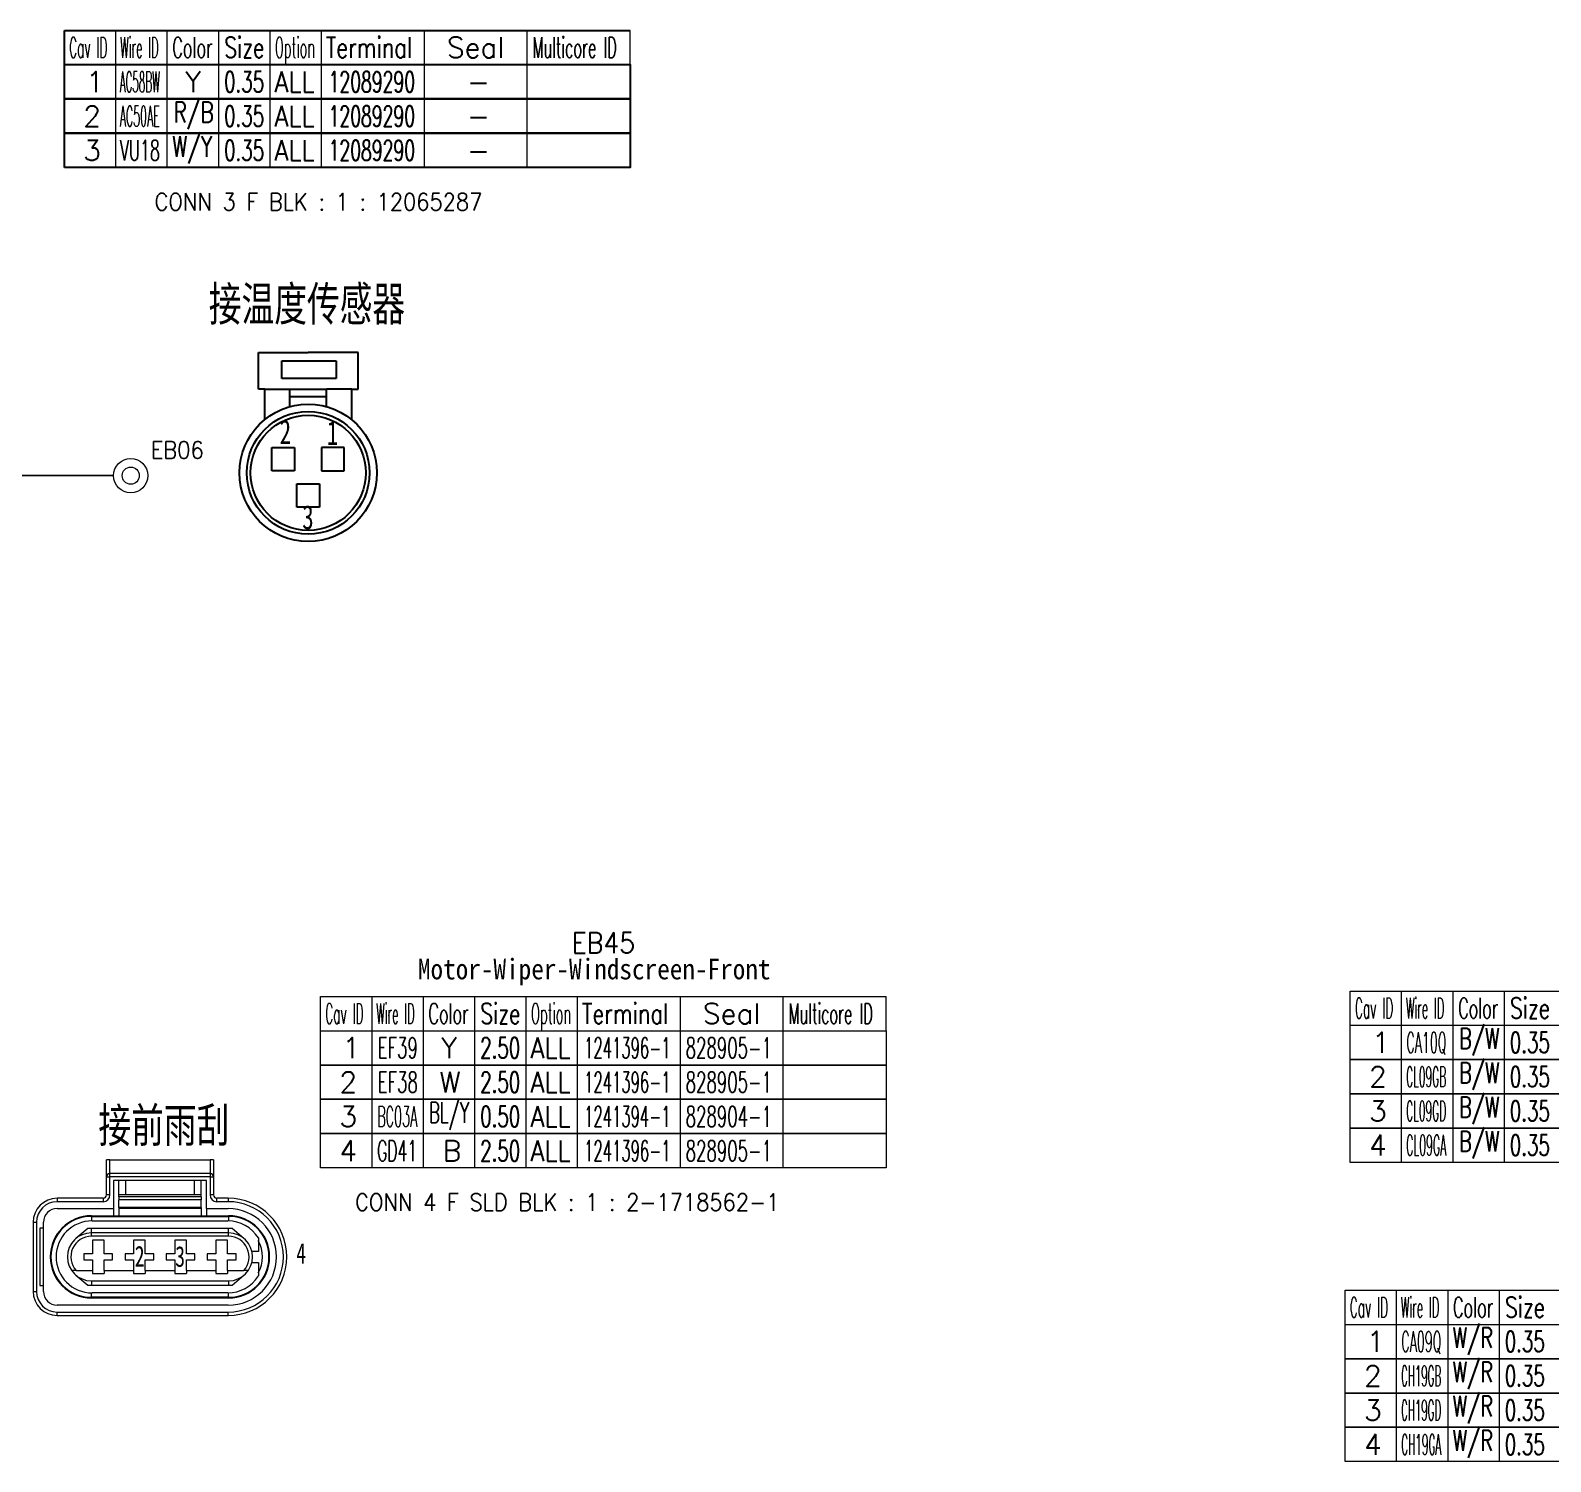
# Model space of a CAD drawing. Header units: inches. Extents: x 47316 to 59086, y 3141 to 11743.
# Drawn here: x 54647.8 to 54869.5, y 9877.3 to 10086 of the extents above; entities that cross this region are included whole.
import ezdxf

# ---------------------------------------------------------------- set-up
doc = ezdxf.new("R2010")
doc.units = ezdxf.units.IN
doc.header["$MEASUREMENT"] = 0
doc.styles.add('MtX_FangSong_GB2312', font='')
doc.styles.add('MtX_FangSong_GB2312_1', font='')
doc.styles.get("Standard").update_dxf_attribs({"font": ''})
doc.styles.add('文字3.5', font='仿宋_GB2312.ttf', dxfattribs={"width": 0.7, "height": 3.5})
doc.styles.get('MtX_FangSong_GB2312').set_extended_font_data('FangSong_GB2312')
doc.styles.get('MtX_FangSong_GB2312_1').set_extended_font_data('FangSong_GB2312', bold=True)
doc.styles.get('Standard').set_extended_font_data('SimSun')
doc.linetypes.add('_VH_FELT_TAPE', pattern='A,0.4,-0.7,["FELT",Standard,S=0.3,R=0,X=-0.5,Y=-0.15],-0.7', length=1.8)

msp = doc.modelspace()

# ---------------------------------------------------------------- linework, layer by layer
at = {"color": 0, "linetype": 'Continuous', "lineweight": -3}
for p, q in [((54652.74, 10086.02), (54735.24, 10086.02)), ((54652.74, 10081.02), (54652.74, 10086.02)), ((54652.74, 10081.02), (54735.24, 10081.02))]:
    msp.add_line(p, q, dxfattribs=at)
at = {"color": 7, "linetype": 'Continuous', "lineweight": 15}
for p, q in [((54660.24, 10081.02), (54660.24, 10086.02)), ((54667.74, 10081.02), (54667.74, 10086.02)), ((54675.24, 10081.02), (54675.24, 10086.02)), ((54682.74, 10081.02), (54682.74, 10086.02)), ((54690.24, 10081.02), (54690.24, 10086.02)), ((54705.24, 10081.02), (54705.24, 10086.02)), ((54720.24, 10081.02), (54720.24, 10086.02)), ((54735.24, 10081.02), (54735.24, 10086.02)), ((54847.79, 9940.9), (54847.79, 9945.9)), ((54855.29, 9940.9), (54855.29, 9945.9)), ((54862.79, 9940.9), (54862.79, 9945.9)), ((54697.6, 9940.1), (54697.6, 9945.1)), ((54705.1, 9940.1), (54705.1, 9945.1)), ((54712.6, 9940.1), (54712.6, 9945.1)), ((54720.1, 9940.1), (54720.1, 9945.1)), ((54727.6, 9940.1), (54727.6, 9945.1)), ((54742.6, 9940.1), (54742.6, 9945.1)), ((54757.6, 9940.1), (54757.6, 9945.1)), ((54772.6, 9940.1), (54772.6, 9945.1)), ((54847.06, 9897.26), (54847.06, 9902.26)), ((54854.56, 9897.26), (54854.56, 9902.26)), ((54862.06, 9897.26), (54862.06, 9902.26))]:
    msp.add_line(p, q, dxfattribs=at)
at = {"color": 102, "linetype": 'Continuous', "lineweight": 15}
for p, q in [((54660.24, 10076.02), (54660.24, 10081.02)), ((54667.74, 10076.02), (54667.74, 10081.02)), ((54675.24, 10076.02), (54675.24, 10081.02)), ((54682.74, 10076.02), (54682.74, 10081.02)), ((54690.24, 10076.02), (54690.24, 10081.02)), ((54705.24, 10076.02), (54705.24, 10081.02)), ((54720.24, 10076.02), (54720.24, 10081.02)), ((54660.24, 10071.02), (54660.24, 10076.02)), ((54667.74, 10071.02), (54667.74, 10076.02)), ((54675.24, 10071.02), (54675.24, 10076.02)), ((54682.74, 10071.02), (54682.74, 10076.02)), ((54690.24, 10071.02), (54690.24, 10076.02)), ((54705.24, 10071.02), (54705.24, 10076.02)), ((54720.24, 10071.02), (54720.24, 10076.02)), ((54660.24, 10066.02), (54660.24, 10071.02)), ((54667.74, 10066.02), (54667.74, 10071.02)), ((54675.24, 10066.02), (54675.24, 10071.02)), ((54682.74, 10066.02), (54682.74, 10071.02)), ((54690.24, 10066.02), (54690.24, 10071.02)), ((54705.24, 10066.02), (54705.24, 10071.02)), ((54720.24, 10066.02), (54720.24, 10071.02)), ((54697.6, 9935.1), (54697.6, 9940.1)), ((54705.1, 9935.1), (54705.1, 9940.1)), ((54712.6, 9935.1), (54712.6, 9940.1)), ((54720.1, 9935.1), (54720.1, 9940.1)), ((54727.6, 9935.1), (54727.6, 9940.1)), ((54742.6, 9935.1), (54742.6, 9940.1)), ((54757.6, 9935.1), (54757.6, 9940.1)), ((54847.79, 9935.9), (54847.79, 9940.9)), ((54855.29, 9935.9), (54855.29, 9940.9)), ((54862.79, 9935.9), (54862.79, 9940.9)), ((54697.6, 9930.1), (54697.6, 9935.1)), ((54705.1, 9930.1), (54705.1, 9935.1)), ((54712.6, 9930.1), (54712.6, 9935.1)), ((54720.1, 9930.1), (54720.1, 9935.1)), ((54727.6, 9930.1), (54727.6, 9935.1)), ((54742.6, 9930.1), (54742.6, 9935.1)), ((54757.6, 9930.1), (54757.6, 9935.1)), ((54847.79, 9930.9), (54847.79, 9935.9)), ((54855.29, 9930.9), (54855.29, 9935.9)), ((54862.79, 9930.9), (54862.79, 9935.9)), ((54697.6, 9925.1), (54697.6, 9930.1)), ((54705.1, 9925.1), (54705.1, 9930.1)), ((54712.6, 9925.1), (54712.6, 9930.1)), ((54720.1, 9925.1), (54720.1, 9930.1)), ((54727.6, 9925.1), (54727.6, 9930.1)), ((54742.6, 9925.1), (54742.6, 9930.1)), ((54757.6, 9925.1), (54757.6, 9930.1)), ((54847.79, 9925.9), (54847.79, 9930.9)), ((54855.29, 9925.9), (54855.29, 9930.9)), ((54862.79, 9925.9), (54862.79, 9930.9)), ((54847.79, 9920.9), (54847.79, 9925.9)), ((54855.29, 9920.9), (54855.29, 9925.9)), ((54862.79, 9920.9), (54862.79, 9925.9)), ((54697.6, 9920.1), (54697.6, 9925.1)), ((54705.1, 9920.1), (54705.1, 9925.1)), ((54712.6, 9920.1), (54712.6, 9925.1)), ((54720.1, 9920.1), (54720.1, 9925.1)), ((54727.6, 9920.1), (54727.6, 9925.1)), ((54742.6, 9920.1), (54742.6, 9925.1)), ((54757.6, 9920.1), (54757.6, 9925.1)), ((54847.06, 9892.26), (54847.06, 9897.26)), ((54854.56, 9892.26), (54854.56, 9897.26)), ((54862.06, 9892.26), (54862.06, 9897.26)), ((54847.06, 9887.26), (54847.06, 9892.26)), ((54854.56, 9887.26), (54854.56, 9892.26)), ((54862.06, 9887.26), (54862.06, 9892.26)), ((54847.06, 9882.26), (54847.06, 9887.26)), ((54854.56, 9882.26), (54854.56, 9887.26)), ((54862.06, 9882.26), (54862.06, 9887.26)), ((54847.06, 9877.26), (54847.06, 9882.26)), ((54854.56, 9877.26), (54854.56, 9882.26)), ((54862.06, 9877.26), (54862.06, 9882.26))]:
    msp.add_line(p, q, dxfattribs=at)
at = {"color": 0, "lineweight": -3}
for p, q in [((54681.03, 10033.68), (54681.03, 10039.04)), ((54681.03, 10039.04), (54688.29, 10039.04)), ((54695.56, 10039.04), (54688.29, 10039.04)), ((54695.56, 10033.68), (54695.56, 10039.04)), ((54684.46, 10037.84), (54692.37, 10037.84)), ((54684.46, 10035.22), (54684.46, 10037.84)), ((54692.37, 10037.84), (54692.37, 10035.22)), ((54692.37, 10035.22), (54684.46, 10035.22)), ((54681.95, 10033.68), (54681.03, 10033.68)), ((54681.95, 10029.24), (54681.95, 10033.68)), ((54681.95, 10033.68), (54690.97, 10033.68)), ((54685.62, 10031.14), (54685.62, 10033.68)), ((54685.62, 10032.6), (54690.97, 10032.6)), ((54694.64, 10033.68), (54690.97, 10033.68)), ((54690.97, 10031.14), (54690.97, 10033.68)), ((54694.64, 10029.24), (54694.64, 10033.68)), ((54694.64, 10033.68), (54695.56, 10033.68)), ((54682.99, 10025.16), (54686.28, 10025.16)), ((54682.99, 10021.76), (54682.99, 10025.16)), ((54686.28, 10025.16), (54686.28, 10021.76)), ((54693.52, 10025.16), (54690.23, 10025.16)), ((54690.23, 10025.16), (54690.23, 10021.76)), ((54693.52, 10021.76), (54693.52, 10025.16)), ((54686.28, 10021.76), (54682.99, 10021.76)), ((54690.23, 10021.76), (54693.52, 10021.76)), ((54686.65, 10019.89), (54689.94, 10019.89)), ((54686.65, 10016.49), (54686.65, 10019.89)), ((54689.94, 10019.89), (54689.94, 10016.49)), ((54689.94, 10016.49), (54686.65, 10016.49))]:
    msp.add_line(p, q, dxfattribs=at)
at = {"color": 0, "linetype": '_VH_FELT_TAPE', "lineweight": -3, "ltscale": 5}
msp.add_line((54593.95, 10021.29), (54659.91, 10021.08), dxfattribs=at)
at = {"color": 0, "linetype": 'Continuous', "lineweight": 15}
for p, q in [((54840.29, 9945.9), (54922.79, 9945.9)), ((54840.29, 9940.9), (54840.29, 9945.9)), ((54690.1, 9945.1), (54772.6, 9945.1)), ((54690.1, 9940.1), (54690.1, 9945.1)), ((54690.1, 9940.1), (54772.6, 9940.1)), ((54840.29, 9940.9), (54922.79, 9940.9)), ((54839.56, 9902.26), (54922.06, 9902.26)), ((54839.56, 9897.26), (54839.56, 9902.26)), ((54839.56, 9897.26), (54922.06, 9897.26))]:
    msp.add_line(p, q, dxfattribs=at)
at = {"color": 0, "lineweight": 15, "ltscale": 0.0625}
for p, q in [((54658.87, 9918.77), (54658.87, 9921.27)), ((54674.47, 9921.27), (54674.47, 9918.77))]:
    msp.add_line(p, q, dxfattribs=at)
at = {"color": 0, "lineweight": 15, "ltscale": 0.0125}
for p, q in [((54659.37, 9921.27), (54658.87, 9921.27)), ((54674.47, 9921.27), (54673.97, 9921.27)), ((54659.37, 9918.77), (54659.37, 9919.27)), ((54673.97, 9919.27), (54673.97, 9918.77)), ((54658.87, 9918.77), (54659.37, 9918.77)), ((54673.97, 9918.77), (54674.47, 9918.77)), ((54651.67, 9915.67), (54651.67, 9915.17)), ((54658.37, 9915.67), (54658.37, 9915.17)), ((54659.37, 9916.17), (54658.87, 9916.17)), ((54674.47, 9916.17), (54673.97, 9916.17)), ((54674.97, 9915.17), (54674.97, 9915.67)), ((54676.62, 9915.67), (54676.62, 9915.17)), ((54648.17, 9912.17), (54648.67, 9912.17)), ((54649.67, 9911.32), (54649.17, 9911.32)), ((54648.17, 9902.07), (54648.67, 9902.07)), ((54649.17, 9902.92), (54649.67, 9902.92)), ((54651.67, 9898.57), (54651.67, 9899.07)), ((54676.62, 9898.57), (54676.62, 9899.07))]:
    msp.add_line(p, q, dxfattribs=at)
at = {"color": 0, "lineweight": 15, "ltscale": 0.364999}
for p, q in [((54659.37, 9921.27), (54673.97, 9921.27)), ((54673.97, 9919.27), (54659.37, 9919.27)), ((54673.97, 9918.77), (54659.37, 9918.77))]:
    msp.add_line(p, q, dxfattribs=at)
at = {"color": 0, "lineweight": 15, "ltscale": 0.05}
for p, q in [((54659.37, 9919.27), (54659.37, 9921.27)), ((54673.97, 9921.27), (54673.97, 9919.27))]:
    msp.add_line(p, q, dxfattribs=at)
at = {"color": 0, "lineweight": 15, "ltscale": 0.065}
for p, q in [((54658.87, 9916.17), (54658.87, 9918.77)), ((54659.37, 9916.17), (54659.37, 9918.77)), ((54673.97, 9918.77), (54673.97, 9916.17)), ((54674.47, 9918.77), (54674.47, 9916.17))]:
    msp.add_line(p, q, dxfattribs=at)
at = {"color": 0, "lineweight": 15, "ltscale": 0.1025}
for p, q in [((54659.87, 9918.27), (54659.87, 9914.17)), ((54673.47, 9914.17), (54673.47, 9918.27))]:
    msp.add_line(p, q, dxfattribs=at)
at = {"color": 0, "lineweight": 15, "ltscale": 0.339999}
msp.add_line((54673.47, 9918.27), (54659.87, 9918.27), dxfattribs=at)
at = {"color": 0, "lineweight": 15, "ltscale": 0.052501}
for p, q in [((54660.67, 9916.17), (54660.67, 9918.27)), ((54661.67, 9916.17), (54661.67, 9918.27)), ((54671.67, 9918.27), (54671.67, 9916.17)), ((54672.67, 9916.17), (54672.67, 9918.27))]:
    msp.add_line(p, q, dxfattribs=at)
at = {"color": 0, "lineweight": 15, "ltscale": 0.1675}
for p, q in [((54658.37, 9915.67), (54651.67, 9915.67)), ((54658.37, 9915.17), (54651.67, 9915.17))]:
    msp.add_line(p, q, dxfattribs=at)
at = {"color": 0, "lineweight": 15, "ltscale": 0.0075}
for p, q in [((54660.67, 9915.87), (54660.67, 9916.17)), ((54672.67, 9915.87), (54672.67, 9916.17))]:
    msp.add_line(p, q, dxfattribs=at)
at = {"color": 0, "lineweight": 15, "ltscale": 0.3}
for p, q in [((54672.67, 9916.17), (54660.67, 9916.17)), ((54672.67, 9915.87), (54660.67, 9915.87)), ((54672.67, 9915.42), (54660.67, 9915.42)), ((54672.67, 9914.32), (54660.67, 9914.32)), ((54672.67, 9914.17), (54660.67, 9914.17))]:
    msp.add_line(p, q, dxfattribs=at)
at = {"color": 0, "lineweight": 15, "ltscale": 0.011243}
for p, q in [((54660.67, 9915.87), (54660.67, 9915.42)), ((54672.67, 9915.87), (54672.67, 9915.42))]:
    msp.add_line(p, q, dxfattribs=at)
at = {"color": 0, "lineweight": 15, "ltscale": 0.027486}
for p, q in [((54660.67, 9914.32), (54660.67, 9915.42)), ((54672.67, 9914.32), (54672.67, 9915.42))]:
    msp.add_line(p, q, dxfattribs=at)
at = {"color": 0, "lineweight": 15, "ltscale": 0.041251}
for p, q in [((54676.62, 9915.67), (54674.97, 9915.67)), ((54676.62, 9915.17), (54674.97, 9915.17))]:
    msp.add_line(p, q, dxfattribs=at)
at = {"color": 0, "lineweight": 15, "ltscale": 0.205}
msp.add_line((54651.67, 9914.17), (54659.87, 9914.17), dxfattribs=at)
at = {"color": 0, "lineweight": 15}
for p, q in [((54656.67, 9913.12), (54676.67, 9913.12)), ((54656.67, 9913.02), (54676.67, 9913.02)), ((54676.67, 9911.27), (54656.67, 9911.27)), ((54676.67, 9910.62), (54656.67, 9910.62)), ((54676.67, 9910.12), (54656.67, 9910.12)), ((54656.67, 9903.62), (54676.67, 9903.62)), ((54656.67, 9902.97), (54676.67, 9902.97)), ((54676.67, 9901.22), (54656.67, 9901.22)), ((54676.62, 9900.07), (54651.67, 9900.07)), ((54651.67, 9899.07), (54676.62, 9899.07)), ((54676.67, 9901.12), (54656.67, 9901.12)), ((54651.67, 9898.57), (54676.62, 9898.57))]:
    msp.add_line(p, q, dxfattribs=at)
at = {"color": 0, "lineweight": 15, "ltscale": 0.0025}
for p, q in [((54656.67, 9913.12), (54656.67, 9913.02)), ((54676.67, 9913.12), (54676.67, 9913.02)), ((54656.67, 9901.12), (54656.67, 9901.22)), ((54676.67, 9901.12), (54676.67, 9901.22))]:
    msp.add_line(p, q, dxfattribs=at)
at = {"color": 0, "lineweight": 15, "ltscale": 0.016273}
for p, q in [((54656.67, 9913.02), (54656.67, 9912.37)), ((54676.67, 9913.02), (54676.67, 9912.37)), ((54656.67, 9901.22), (54656.67, 9901.88)), ((54676.67, 9901.22), (54676.67, 9901.88))]:
    msp.add_line(p, q, dxfattribs=at)
at = {"color": 0, "lineweight": 15, "ltscale": 0.495001}
for p, q in [((54656.77, 9912.37), (54676.57, 9912.37)), ((54676.57, 9901.87), (54656.77, 9901.87))]:
    msp.add_line(p, q, dxfattribs=at)
at = {"color": 0, "lineweight": 15, "ltscale": 0.02625}
for p, q in [((54659.87, 9914.17), (54659.87, 9913.12)), ((54660.67, 9914.17), (54660.67, 9913.12)), ((54672.67, 9914.17), (54672.67, 9913.12)), ((54673.47, 9914.17), (54673.47, 9913.12))]:
    msp.add_line(p, q, dxfattribs=at)
at = {"color": 0, "lineweight": 15, "ltscale": 0.00377}
for p, q in [((54660.67, 9914.32), (54660.67, 9914.17)), ((54672.67, 9914.32), (54672.67, 9914.17))]:
    msp.add_line(p, q, dxfattribs=at)
at = {"color": 0, "lineweight": 15, "ltscale": 0.078751}
msp.add_line((54673.47, 9914.17), (54676.62, 9914.17), dxfattribs=at)
at = {"color": 0, "lineweight": 15, "ltscale": 0.252499}
for p, q in [((54648.17, 9912.17), (54648.17, 9902.07)), ((54648.67, 9912.17), (54648.67, 9902.07))]:
    msp.add_line(p, q, dxfattribs=at)
at = {"color": 0, "lineweight": 15, "ltscale": 0.210001}
for p, q in [((54649.17, 9911.32), (54649.17, 9902.92)), ((54649.67, 9902.92), (54649.67, 9911.32))]:
    msp.add_line(p, q, dxfattribs=at)
at = {"color": 0, "lineweight": 15, "ltscale": 0.021249}
for p, q in [((54649.67, 9911.32), (54649.67, 9912.17)), ((54655.57, 9907.55), (54655.57, 9906.7)), ((54659.77, 9906.7), (54659.77, 9907.55)), ((54661.57, 9907.55), (54661.57, 9906.7)), ((54665.77, 9906.7), (54665.77, 9907.55)), ((54667.57, 9907.55), (54667.57, 9906.7)), ((54671.77, 9906.7), (54671.77, 9907.55)), ((54673.57, 9907.55), (54673.57, 9906.7)), ((54677.77, 9906.7), (54677.77, 9907.55)), ((54649.67, 9902.07), (54649.67, 9902.92))]:
    msp.add_line(p, q, dxfattribs=at)
at = {"color": 0, "lineweight": 15, "ltscale": 0.055747}
for p, q in [((54656.13, 9911.24), (54654.42, 9909.81)), ((54654.42, 9904.44), (54656.13, 9903.01)), ((54677.21, 9903.01), (54678.92, 9904.44))]:
    msp.add_line(p, q, dxfattribs=at)
at = {"color": 0, "lineweight": 15, "ltscale": 0.01625}
for p, q in [((54656.67, 9910.62), (54656.67, 9911.27)), ((54676.67, 9910.62), (54676.67, 9911.27)), ((54656.67, 9903.62), (54656.67, 9902.97)), ((54676.67, 9903.62), (54676.67, 9902.97))]:
    msp.add_line(p, q, dxfattribs=at)
at = {"color": 0, "lineweight": 15, "ltscale": 0.012501}
msp.add_line((54656.67, 9910.12), (54656.67, 9910.62), dxfattribs=at)
at = {"color": 0, "lineweight": 15, "ltscale": 0.012499}
msp.add_line((54676.67, 9910.12), (54676.67, 9910.62), dxfattribs=at)
at = {"color": 0, "lineweight": 15, "ltscale": 0.05556}
msp.add_line((54678.91, 9909.81), (54677.21, 9911.24), dxfattribs=at)
at = {"color": 0, "lineweight": 15, "ltscale": 0.050626}
for p, q in [((54656.82, 9909.57), (54656.82, 9907.55)), ((54658.52, 9907.55), (54658.52, 9909.57)), ((54662.82, 9909.57), (54662.82, 9907.55)), ((54664.52, 9907.55), (54664.52, 9909.57)), ((54668.82, 9909.57), (54668.82, 9907.55)), ((54670.52, 9907.55), (54670.52, 9909.57)), ((54674.82, 9909.57), (54674.82, 9907.55)), ((54676.52, 9907.55), (54676.52, 9909.57))]:
    msp.add_line(p, q, dxfattribs=at)
at = {"color": 0, "lineweight": 15, "ltscale": 0.042499}
for p, q in [((54658.52, 9909.57), (54656.82, 9909.57)), ((54664.52, 9909.57), (54662.82, 9909.57)), ((54670.52, 9909.57), (54668.82, 9909.57)), ((54676.52, 9909.57), (54674.82, 9909.57)), ((54656.82, 9904.67), (54658.52, 9904.67)), ((54662.82, 9904.67), (54664.52, 9904.67)), ((54668.82, 9904.67), (54670.52, 9904.67)), ((54674.82, 9904.67), (54676.52, 9904.67))]:
    msp.add_line(p, q, dxfattribs=at)
at = {"color": 0, "lineweight": 15, "ltscale": 0.023566}
for p, q in [((54681.02, 9907.92), (54680.08, 9907.92)), ((54680.08, 9906.32), (54681.02, 9906.32))]:
    msp.add_line(p, q, dxfattribs=at)
at = {"color": 0, "lineweight": 15, "ltscale": 0.049642}
for p, q in [((54681.02, 9909.91), (54681.02, 9907.92)), ((54681.02, 9906.32), (54681.02, 9904.34))]:
    msp.add_line(p, q, dxfattribs=at)
at = {"color": 0, "lineweight": 15, "ltscale": 0.03125}
for p, q in [((54656.82, 9907.55), (54655.57, 9907.55)), ((54655.57, 9906.7), (54656.82, 9906.7)), ((54659.77, 9907.55), (54658.52, 9907.55)), ((54658.52, 9906.7), (54659.77, 9906.7)), ((54662.82, 9907.55), (54661.57, 9907.55)), ((54661.57, 9906.7), (54662.82, 9906.7)), ((54665.77, 9907.55), (54664.52, 9907.55)), ((54664.52, 9906.7), (54665.77, 9906.7)), ((54668.82, 9907.55), (54667.57, 9907.55)), ((54667.57, 9906.7), (54668.82, 9906.7)), ((54671.77, 9907.55), (54670.52, 9907.55)), ((54670.52, 9906.7), (54671.77, 9906.7)), ((54674.82, 9907.55), (54673.57, 9907.55)), ((54673.57, 9906.7), (54674.82, 9906.7)), ((54677.77, 9907.55), (54676.52, 9907.55)), ((54676.52, 9906.7), (54677.77, 9906.7))]:
    msp.add_line(p, q, dxfattribs=at)
at = {"color": 0, "lineweight": 15, "ltscale": 0.039375}
for p, q in [((54656.82, 9906.7), (54656.82, 9905.12)), ((54658.52, 9905.12), (54658.52, 9906.7)), ((54662.82, 9906.7), (54662.82, 9905.12)), ((54664.52, 9905.12), (54664.52, 9906.7)), ((54668.82, 9906.7), (54668.82, 9905.12)), ((54670.52, 9905.12), (54670.52, 9906.7)), ((54674.82, 9906.7), (54674.82, 9905.12)), ((54676.52, 9905.12), (54676.52, 9906.7))]:
    msp.add_line(p, q, dxfattribs=at)
at = {"color": 0, "lineweight": 15, "ltscale": 0.015904}
for p, q in [((54654.43, 9905.12), (54653.8, 9905.12)), ((54679.54, 9905.12), (54678.9, 9905.12))]:
    msp.add_line(p, q, dxfattribs=at)
at = {"color": 0, "lineweight": 15, "ltscale": 0.059653}
for p, q in [((54654.43, 9905.12), (54656.82, 9905.12)), ((54676.52, 9905.12), (54678.9, 9905.12))]:
    msp.add_line(p, q, dxfattribs=at)
at = {"color": 0, "lineweight": 15, "ltscale": 0.01125}
for p, q in [((54656.82, 9905.12), (54656.82, 9904.67)), ((54658.52, 9905.12), (54658.52, 9904.67)), ((54662.82, 9905.12), (54662.82, 9904.67)), ((54664.52, 9905.12), (54664.52, 9904.67)), ((54668.82, 9905.12), (54668.82, 9904.67)), ((54670.52, 9905.12), (54670.52, 9904.67)), ((54674.82, 9905.12), (54674.82, 9904.67)), ((54676.52, 9905.12), (54676.52, 9904.67))]:
    msp.add_line(p, q, dxfattribs=at)
at = {"color": 0, "lineweight": 15, "ltscale": 0.107501}
for p, q in [((54658.52, 9905.12), (54662.82, 9905.12)), ((54664.52, 9905.12), (54668.82, 9905.12)), ((54670.52, 9905.12), (54674.82, 9905.12))]:
    msp.add_line(p, q, dxfattribs=at)
at = {"color": 0, "linetype": 'Continuous', "lineweight": -3}
for points in [[(54652.74, 10076.02), (54652.74, 10081.02), (54735.24, 10081.02), (54735.24, 10076.02)], [(54652.74, 10071.02), (54652.74, 10076.02), (54735.24, 10076.02), (54735.24, 10071.02)], [(54652.74, 10066.02), (54652.74, 10071.02), (54735.24, 10071.02), (54735.24, 10066.02)]]:
    msp.add_lwpolyline(points, close=True, dxfattribs=at)
at = {"color": 0, "linetype": 'Continuous', "lineweight": 15}
for points in [[(54690.1, 9935.1), (54690.1, 9940.1), (54772.6, 9940.1), (54772.6, 9935.1)], [(54840.29, 9935.9), (54840.29, 9940.9), (54922.79, 9940.9), (54922.79, 9935.9)], [(54690.1, 9930.1), (54690.1, 9935.1), (54772.6, 9935.1), (54772.6, 9930.1)], [(54840.29, 9930.9), (54840.29, 9935.9), (54922.79, 9935.9), (54922.79, 9930.9)], [(54690.1, 9925.1), (54690.1, 9930.1), (54772.6, 9930.1), (54772.6, 9925.1)], [(54840.29, 9925.9), (54840.29, 9930.9), (54922.79, 9930.9), (54922.79, 9925.9)], [(54840.29, 9920.9), (54840.29, 9925.9), (54922.79, 9925.9), (54922.79, 9920.9)], [(54690.1, 9920.1), (54690.1, 9925.1), (54772.6, 9925.1), (54772.6, 9920.1)], [(54839.56, 9892.26), (54839.56, 9897.26), (54922.06, 9897.26), (54922.06, 9892.26)], [(54839.56, 9887.26), (54839.56, 9892.26), (54922.06, 9892.26), (54922.06, 9887.26)], [(54839.56, 9882.26), (54839.56, 9887.26), (54922.06, 9887.26), (54922.06, 9882.26)], [(54839.56, 9877.26), (54839.56, 9882.26), (54922.06, 9882.26), (54922.06, 9877.26)]]:
    msp.add_lwpolyline(points, close=True, dxfattribs=at)
at = {"color": 0, "lineweight": -3}
for radius in [10.02, 8.95, 8.41]:
    msp.add_circle((54688.29, 10021.48), radius, dxfattribs=at)
at = {"color": 0, "linetype": 'Continuous', "lineweight": 15}
for radius in [2.5, 1.25]:
    msp.add_circle((54662.41, 10021.07), radius, dxfattribs=at)
at = {"color": 0, "lineweight": 15}
for centre, radius, start, end in [((54659.37, 9918.77), 0.5, 90, 180), ((54673.97, 9918.77), 0.5, 0, 90), ((54651.67, 9912.17), 3.5, 90, 180), ((54651.67, 9912.17), 3, 90, 180), ((54658.37, 9916.17), 1, 270, 360), ((54658.37, 9916.17), 0.5, 270, 360), ((54674.97, 9916.17), 1, 180, 270), ((54674.97, 9916.17), 0.5, 180, 270), ((54676.62, 9907.12), 8.55, 270, 90), ((54676.62, 9907.12), 8.05, 270, 90), ((54651.67, 9912.17), 2, 90, 180), ((54656.67, 9907.12), 6, 90, 270), ((54656.67, 9907.12), 5.9, 90, 270), ((54656.77, 9907.12), 5.25, 90, 270), ((54676.57, 9907.12), 5.25, 32.0464, 90), ((54676.62, 9907.12), 7.05, 270, 90), ((54676.67, 9907.12), 6, 270, 90), ((54676.67, 9907.12), 5.9, 270, 90), ((54656.67, 9907.12), 3.5, 90, 270), ((54656.67, 9907.12), 3, 90, 221.8103), ((54656.67, 9907.12), 4.15, 90, 97.4981), ((54676.67, 9907.12), 4.15, 82.5019, 90), ((54676.67, 9907.12), 3.5, 270, 90), ((54676.67, 9907.12), 3, 318.1897, 90), ((54676.67, 9907.12), 4.94, 331.6893, 28.3107), ((54676.57, 9907.12), 5.25, 270, 327.9536), ((54651.67, 9902.07), 3.5, 180, 270), ((54651.67, 9902.07), 3, 180, 270), ((54651.67, 9902.07), 2, 180, 270), ((54656.67, 9907.12), 4.15, 262.5019, 270), ((54676.67, 9907.12), 4.15, 270, 277.4981)]:
    msp.add_arc(centre, radius, start, end, dxfattribs=at)

# ---------------------------------------------------------------- texts
at = {"color": 0, "lineweight": -3, "width": 0.7}
msp.add_text('接温度传感器', height=5, dxfattribs=at).set_placement((54673.79, 10043.63))
at = {"color": 0, "lineweight": -3, "style": 'MtX_FangSong_GB2312_1', "width": 0.7}
for s, p in [('2', (54684.13, 10025.71)), ('1', (54691.01, 10025.56)), ('3', (54687.43, 10013.26))]:
    msp.add_text(s, height=3.5, dxfattribs=at).set_placement(p)
at = {"color": 0, "lineweight": 15, "width": 0.7}
for s, height, style, p in [('接前雨刮', 5, 'MtX_FangSong_GB2312', (54657.69, 9923.83)), ('2', 3.02, '文字3.5', (54662.99, 9905.71)), ('3', 3.02, '文字3.5', (54668.89, 9905.67)), ('4', 3.02, '文字3.5', (54686.55, 9906.12))]:
    msp.add_text(s, height=height, dxfattribs=dict(at, style=style)).set_placement(p)
at = {"color": 7, "linetype": 'Continuous', "lineweight": 15, "char_height": 3, "attachment_point": 1}
for s, insert, width in [('\\Fromans.shx;\\W0.4292452830;\\T1.0000000000;\\o\\lCav ID', (54653.43, 10085.02), 6.5), ('\\Fromans.shx;\\W0.4026548673;\\T1.0000000000;\\o\\lWire ID', (54660.86, 10085.02), 6.5), ('\\Fromans.shx;\\W0.5687500000;\\T1.0000000000;\\o\\lColor', (54668.49, 10085.02), 6.5), ('\\Fromans.shx;\\W0.7222222222;\\T1.0000000000;\\o\\lSize', (54676.05, 10085.02), 6.5), ('\\Fromans.shx;\\W0.4595959596;\\T1.0000000000;\\o\\lOption', (54683.44, 10085.02), 6.5), ('\\Fromans.shx;\\W0.7480916031;\\T1.0000000000;\\o\\lTerminal', (54690.85, 10085.02), 14), ('\\Fromans.shx;\\W1.0000000000;\\T1.0000000000;\\o\\lSeal', (54708.53, 10085.02), 9.2857), ('\\Fromans.shx;\\W0.5185185185;\\T1.0000000000;\\o\\lMulticore ID', (54721.04, 10085.02), 14), ('\\Fromans.shx;\\W1.0000000000;\\T1.0000000000;\\o\\l1', (54655.92, 10080.02), 2.8571), ('\\Fromans.shx;\\W1.0000000000;\\T1.0000000000;\\o\\l2', (54655.49, 10075.02), 2.8571), ('\\Fromans.shx;\\W1.0000000000;\\T1.0000000000;\\o\\l3', (54655.49, 10070.02), 2.8571), ('\\Fromans.shx;\\W0.4292452830;\\T1.0000000000;\\o\\lCav ID', (54690.78, 9944.1), 6.5), ('\\Fromans.shx;\\W0.4026548673;\\T1.0000000000;\\o\\lWire ID', (54698.21, 9944.1), 6.5), ('\\Fromans.shx;\\W0.5687500000;\\T1.0000000000;\\o\\lColor', (54705.84, 9944.1), 6.5), ('\\Fromans.shx;\\W0.7222222222;\\T1.0000000000;\\o\\lSize', (54713.41, 9944.1), 6.5), ('\\Fromans.shx;\\W0.4595959596;\\T1.0000000000;\\o\\lOption', (54720.8, 9944.1), 6.5), ('\\Fromans.shx;\\W0.7480916031;\\T1.0000000000;\\o\\lTerminal', (54728.21, 9944.1), 14), ('\\Fromans.shx;\\W1.0000000000;\\T1.0000000000;\\o\\lSeal', (54745.88, 9944.1), 9.2857), ('\\Fromans.shx;\\W0.5185185185;\\T1.0000000000;\\o\\lMulticore ID', (54758.39, 9944.1), 14), ('\\Fromans.shx;\\W0.4292452830;\\T1.0000000000;\\o\\lCav ID', (54840.98, 9944.9), 6.5), ('\\Fromans.shx;\\W0.4026548673;\\T1.0000000000;\\o\\lWire ID', (54848.41, 9944.9), 6.5), ('\\Fromans.shx;\\W0.5687500000;\\T1.0000000000;\\o\\lColor', (54856.04, 9944.9), 6.5), ('\\Fromans.shx;\\W0.7222222222;\\T1.0000000000;\\o\\lSize', (54863.6, 9944.9), 6.5), ('\\Fromans.shx;\\W1.0000000000;\\T1.0000000000;\\o\\l1', (54693.28, 9939.1), 2.8571), ('\\Fromans.shx;\\W1.0000000000;\\T1.0000000000;\\o\\l1', (54843.47, 9939.9), 2.8571), ('\\Fromans.shx;\\W1.0000000000;\\T1.0000000000;\\o\\l2', (54843.04, 9934.9), 2.8571), ('\\Fromans.shx;\\W1.0000000000;\\T1.0000000000;\\o\\l2', (54692.85, 9934.1), 2.8571), ('\\Fromans.shx;\\W1.0000000000;\\T1.0000000000;\\o\\l3', (54692.85, 9929.1), 2.8571), ('\\Fromans.shx;\\W1.0000000000;\\T1.0000000000;\\o\\l3', (54843.04, 9929.9), 2.8571), ('\\Fromans.shx;\\W1.0000000000;\\T1.0000000000;\\o\\l4', (54692.85, 9924.1), 2.8571), ('\\Fromans.shx;\\W1.0000000000;\\T1.0000000000;\\o\\l4', (54843.04, 9924.9), 2.8571), ('\\Fromans.shx;\\W0.4292452830;\\T1.0000000000;\\o\\lCav ID', (54840.24, 9901.26), 6.5), ('\\Fromans.shx;\\W0.4026548673;\\T1.0000000000;\\o\\lWire ID', (54847.67, 9901.26), 6.5), ('\\Fromans.shx;\\W0.5687500000;\\T1.0000000000;\\o\\lColor', (54855.3, 9901.26), 6.5), ('\\Fromans.shx;\\W0.7222222222;\\T1.0000000000;\\o\\lSize', (54862.87, 9901.26), 6.5), ('\\Fromans.shx;\\W1.0000000000;\\T1.0000000000;\\o\\l1', (54842.73, 9896.26), 2.8571), ('\\Fromans.shx;\\W1.0000000000;\\T1.0000000000;\\o\\l2', (54842.31, 9891.26), 2.8571), ('\\Fromans.shx;\\W1.0000000000;\\T1.0000000000;\\o\\l3', (54842.31, 9886.26), 2.8571), ('\\Fromans.shx;\\W1.0000000000;\\T1.0000000000;\\o\\l4', (54842.31, 9881.26), 2.8571)]:
    msp.add_mtext(s, dxfattribs=dict(at, insert=insert, width=width))
at = {"color": 21, "linetype": 'Continuous', "lineweight": 15, "attachment_point": 1}
for s, insert, char_height, width in [('\\Fromans.shx;\\W0.3669354839;\\T1.0000000000;\\o\\lAC58BW', (54660.8, 10080.02), 3, 6.5), ('\\Fromans.shx;\\W0.6500000000;\\T1.0000000000;\\o\\l0.35', (54676.02, 10080.02), 3, 6.5), ('\\Fromans.shx;\\W0.6125000000;\\T1.0000000000;\\o\\l12089290', (54691.27, 10080.02), 3, 14), ('\\Fromans.shx;\\W0.3922413793;\\T1.0000000000;\\o\\lAC50AE', (54660.8, 10075.02), 3, 6.5), ('\\Fromans.shx;\\W0.6500000000;\\T1.0000000000;\\o\\l0.35', (54676.02, 10075.02), 3, 6.5), ('\\Fromans.shx;\\W0.6125000000;\\T1.0000000000;\\o\\l12089290', (54691.27, 10075.02), 3, 14), ('\\Fromans.shx;\\W0.5687500000;\\T1.0000000000;\\o\\lVU18', (54660.82, 10070.02), 3, 6.5), ('\\Fromans.shx;\\W0.6500000000;\\T1.0000000000;\\o\\l0.35', (54676.02, 10070.02), 3, 6.5), ('\\Fromans.shx;\\W0.6125000000;\\T1.0000000000;\\o\\l12089290', (54691.27, 10070.02), 3, 14), ('\\Fromans.shx;\\W0.9000000000;\\T1.0000000000;\\o\\lEB06', (54665.33, 10026.07), 2.5, 8.5714), ('\\Fromans.shx;\\W0.5909090909;\\T1.0000000000;\\o\\lEF39', (54698.44, 9939.1), 3, 6.5), ('\\Fromans.shx;\\W0.6500000000;\\T1.0000000000;\\o\\l2.50', (54713.38, 9939.1), 3, 6.5), ('\\Fromans.shx;\\W0.5268817204;\\T1.0000000000;\\o\\l1241396-1', (54728.55, 9939.1), 3, 14), ('\\Fromans.shx;\\W0.4504950495;\\T1.0000000000;\\o\\lCA10Q', (54848.49, 9939.9), 3, 6.5), ('\\Fromans.shx;\\W0.6500000000;\\T1.0000000000;\\o\\l0.35', (54863.57, 9939.9), 3, 6.5), ('\\Fromans.shx;\\W0.3791666667;\\T1.0000000000;\\o\\lCL09GB', (54848.46, 9934.9), 3, 6.5), ('\\Fromans.shx;\\W0.6500000000;\\T1.0000000000;\\o\\l0.35', (54863.57, 9934.9), 3, 6.5), ('\\Fromans.shx;\\W0.5909090909;\\T1.0000000000;\\o\\lEF38', (54698.44, 9934.1), 3, 6.5), ('\\Fromans.shx;\\W0.6500000000;\\T1.0000000000;\\o\\l2.50', (54713.38, 9934.1), 3, 6.5), ('\\Fromans.shx;\\W0.5268817204;\\T1.0000000000;\\o\\l1241396-1', (54728.55, 9934.1), 3, 14), ('\\Fromans.shx;\\W0.4550000000;\\T1.0000000000;\\o\\lBC03A', (54698.36, 9929.1), 3, 6.5), ('\\Fromans.shx;\\W0.6500000000;\\T1.0000000000;\\o\\l0.50', (54713.38, 9929.1), 3, 6.5), ('\\Fromans.shx;\\W0.5268817204;\\T1.0000000000;\\o\\l1241394-1', (54728.55, 9929.1), 3, 14), ('\\Fromans.shx;\\W0.3791666667;\\T1.0000000000;\\o\\lCL09GD', (54848.46, 9929.9), 3, 6.5), ('\\Fromans.shx;\\W0.6500000000;\\T1.0000000000;\\o\\l0.35', (54863.57, 9929.9), 3, 6.5), ('\\Fromans.shx;\\W0.5548780488;\\T1.0000000000;\\o\\lGD41', (54698.34, 9924.1), 3, 6.5), ('\\Fromans.shx;\\W0.6500000000;\\T1.0000000000;\\o\\l2.50', (54713.38, 9924.1), 3, 6.5), ('\\Fromans.shx;\\W0.5268817204;\\T1.0000000000;\\o\\l1241396-1', (54728.55, 9924.1), 3, 14), ('\\Fromans.shx;\\W0.3888888889;\\T1.0000000000;\\o\\lCL09GA', (54848.46, 9924.9), 3, 6.5), ('\\Fromans.shx;\\W0.6500000000;\\T1.0000000000;\\o\\l0.35', (54863.57, 9924.9), 3, 6.5), ('\\Fromans.shx;\\W0.4504950495;\\T1.0000000000;\\o\\lCA09Q', (54847.75, 9896.26), 3, 6.5), ('\\Fromans.shx;\\W0.6500000000;\\T1.0000000000;\\o\\l0.35', (54862.83, 9896.26), 3, 6.5), ('\\Fromans.shx;\\W0.3640000000;\\T1.0000000000;\\o\\lCH19GB', (54847.71, 9891.26), 3, 6.5), ('\\Fromans.shx;\\W0.6500000000;\\T1.0000000000;\\o\\l0.35', (54862.83, 9891.26), 3, 6.5), ('\\Fromans.shx;\\W0.3640000000;\\T1.0000000000;\\o\\lCH19GD', (54847.71, 9886.26), 3, 6.5), ('\\Fromans.shx;\\W0.6500000000;\\T1.0000000000;\\o\\l0.35', (54862.83, 9886.26), 3, 6.5), ('\\Fromans.shx;\\W0.3729508197;\\T1.0000000000;\\o\\lCH19GA', (54847.72, 9881.26), 3, 6.5), ('\\Fromans.shx;\\W0.6500000000;\\T1.0000000000;\\o\\l0.35', (54862.83, 9881.26), 3, 6.5)]:
    msp.add_mtext(s, dxfattribs=dict(at, insert=insert, char_height=char_height, width=width))
at = {"color": 140, "linetype": 'Continuous', "lineweight": 15, "char_height": 3, "attachment_point": 1}
for s, insert, width in [('\\Fromans.shx;\\W1.0000000000;\\T1.0000000000;\\o\\lY', (54670.35, 10080.02), 2.5714), ('\\Fromans.shx;\\W0.8750000000;\\T1.0000000000;\\o\\lALL', (54683.37, 10080.02), 6.5), ('\\Fromans.shx;\\W1.0000000000;\\T1.0000000000;\\o\\l-', (54711.46, 10080.02), 3.7143), ('\\Fromans.shx;\\W0.7109375000;\\T1.0000000000;\\o\\lR/B', (54668.65, 10075.59), 6.5), ('\\Fromans.shx;\\W0.8750000000;\\T1.0000000000;\\o\\lALL', (54683.37, 10075.02), 6.5), ('\\Fromans.shx;\\W1.0000000000;\\T1.0000000000;\\o\\l-', (54711.46, 10075.02), 3.7143), ('\\Fromans.shx;\\W0.7109375000;\\T1.0000000000;\\o\\lW/Y', (54668.45, 10070.59), 6.5), ('\\Fromans.shx;\\W0.8750000000;\\T1.0000000000;\\o\\lALL', (54683.37, 10070.02), 6.5), ('\\Fromans.shx;\\W1.0000000000;\\T1.0000000000;\\o\\l-', (54711.46, 10070.02), 3.7143), ('\\Fromans.shx;\\W1.0000000000;\\T1.0000000000;\\o\\lY', (54707.71, 9939.1), 2.5714), ('\\Fromans.shx;\\W0.8750000000;\\T1.0000000000;\\o\\lALL', (54720.72, 9939.1), 6.5), ('\\Fromans.shx;\\W0.5903614458;\\T1.0000000000;\\o\\l828905-1', (54743.35, 9939.1), 14), ('\\Fromans.shx;\\W0.6791044776;\\T1.0000000000;\\o\\lB/W', (54856.18, 9940.47), 6.5), ('\\Fromans.shx;\\W0.6791044776;\\T1.0000000000;\\o\\lB/W', (54856.18, 9935.47), 6.5), ('\\Fromans.shx;\\W1.0000000000;\\T1.0000000000;\\o\\lW', (54707.42, 9934.1), 3.4286), ('\\Fromans.shx;\\W0.8750000000;\\T1.0000000000;\\o\\lALL', (54720.72, 9934.1), 6.5), ('\\Fromans.shx;\\W0.5903614458;\\T1.0000000000;\\o\\l828905-1', (54743.35, 9934.1), 14), ('\\Fromans.shx;\\W0.5833333333;\\T1.0000000000;\\o\\lBL/Y', (54705.93, 9929.67), 6.5), ('\\Fromans.shx;\\W0.6791044776;\\T1.0000000000;\\o\\lB/W', (54856.18, 9930.47), 6.5), ('\\Fromans.shx;\\W0.8750000000;\\T1.0000000000;\\o\\lALL', (54720.72, 9929.1), 6.5), ('\\Fromans.shx;\\W0.5903614458;\\T1.0000000000;\\o\\l828904-1', (54743.35, 9929.1), 14), ('\\Fromans.shx;\\W0.6791044776;\\T1.0000000000;\\o\\lB/W', (54856.18, 9925.47), 6.5), ('\\Fromans.shx;\\W1.0000000000;\\T1.0000000000;\\o\\lB', (54707.92, 9924.1), 3), ('\\Fromans.shx;\\W0.8750000000;\\T1.0000000000;\\o\\lALL', (54720.72, 9924.1), 6.5), ('\\Fromans.shx;\\W0.5903614458;\\T1.0000000000;\\o\\l828905-1', (54743.35, 9924.1), 14), ('\\Fromans.shx;\\W0.6791044776;\\T1.0000000000;\\o\\lW/R', (54855.25, 9896.83), 6.5), ('\\Fromans.shx;\\W0.6791044776;\\T1.0000000000;\\o\\lW/R', (54855.25, 9891.83), 6.5), ('\\Fromans.shx;\\W0.6791044776;\\T1.0000000000;\\o\\lW/R', (54855.25, 9886.83), 6.5), ('\\Fromans.shx;\\W0.6791044776;\\T1.0000000000;\\o\\lW/R', (54855.25, 9881.83), 6.5)]:
    msp.add_mtext(s, dxfattribs=dict(at, insert=insert, width=width))
at = {"color": 42, "linetype": 'Continuous', "lineweight": 15, "char_height": 2.5, "attachment_point": 1}
for s, insert, width in [('\\Fromans.shx;\\W0.9000000000;\\T1.0000000000;\\o\\lCONN 3 F BLK : 1 : 12065287', (54665.87, 10062.27), 56.8929), ('\\Fromans.shx;\\W0.9000000000;\\T1.0000000000;\\o\\lCONN 4 F SLD BLK : 1 : 2-1718562-1', (54695.13, 9916.35), 73.0714)]:
    msp.add_mtext(s, dxfattribs=dict(at, insert=insert, width=width))
at = {"color": 6, "linetype": 'Continuous', "lineweight": 20, "char_height": 3, "attachment_point": 1}
for s, insert, width in [('\\Fromans.shx;\\W0.9000000000;\\T1.0000000000;\\o\\lEB45', (54726.72, 9954.42), 10.2857), ('\\f黑体|b0|i0|c1|p0;\\W0.9000000000;\\T1.0000000000;\\o\\lMotor-Wiper-Windscreen-Front', (54704.3, 9950.6), 54.364)]:
    msp.add_mtext(s, dxfattribs=dict(at, insert=insert, width=width))

doc.saveas('drawing.dxf')
